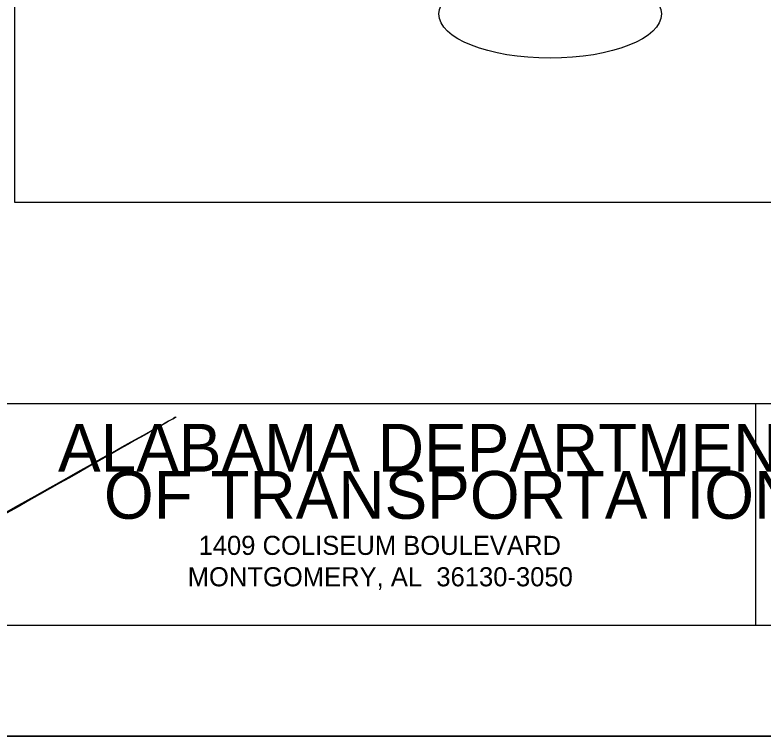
# Model space of a CAD drawing. Extents: x 0 to 34, y 0 to 22.
# Drawn here: x 2.282 to 5.657, y 0 to 3.255 of the extents above; entities that cross this region are included whole.
import ezdxf

# ---------------------------------------------------------------- set-up
doc = ezdxf.new("R2010")
doc.units = 0
for name, color, linetype in [('Level 1', 7, 'Continuous'), ('PlotBorder', 7, 'Continuous'), ('SHT-BNDRY', 7, 'Continuous'), ('SHT-FENCE', 7, 'Continuous'), ('Title_Box', 7, 'Continuous')]:
    doc.layers.add(name, color=color, linetype=linetype)

msp = doc.modelspace()

# ---------------------------------------------------------------- linework, layer by layer
at = {"layer": 'Level 1'}
msp.add_lwpolyline([(2.2821760356903074, 8.015121019744873), (13.452693413352964, 8.015121019744873), (13.452693413352964, 2.408120407104492), (2.2821760356903074, 2.408120407104492)], close=True, dxfattribs=at)
msp.add_ellipse((4.696748441123962, 3.259168690490722), major_axis=(0.5021247926039535, 0), ratio=0.3971402189591423, dxfattribs=at)
at = {"layer": 'PlotBorder'}
msp.add_lwpolyline([(-1.9073486328124998e-10, 0), (33.99999999980926, 0), (33.99999999980926, 21.999999999999996), (-1.9073486328124998e-10, 21.999999999999996)], close=True, dxfattribs=at)
at = {"layer": 'SHT-BNDRY'}
msp.add_line((5.624669275856018, 0.49999999999999994), (5.624669275856018, 1.5010001220703124), dxfattribs=at)
msp.add_lwpolyline([(1.249999999809265, 0.49999999999999994), (33.49999999980926, 0.49999999999999994), (33.49999999980926, 21.499999999999996), (1.249999999809265, 21.499999999999996)], close=True, dxfattribs=at)
msp.add_lwpolyline([(1.249999999809265, 1.5010001220703124), (33.49999999980926, 1.5010001220703124)], dxfattribs=at)
at = {"layer": 'SHT-FENCE'}
msp.add_lwpolyline([(0, 21.999999999618527), (34, 21.999999999618527), (34, 1.9073486328124998e-10), (0, 1.9073486328124998e-10)], close=True, dxfattribs=at)
at = {"layer": 'Title_Box'}
msp.add_spline([(1.6249618333816527, 0.6758025970458984), (1.639766203689575, 0.6758025970458984), (1.6471683889389037, 0.6758025970458984), (1.6471683889389037, 0.6758025970458984), (1.661972759246826, 0.6758025970458984)], degree=3, dxfattribs=at)

# ---------------------------------------------------------------- texts
for s, height, p in [('ALABAMA DEPARTMENT', 0.21572599374714954, (2.4762131307601924, 1.193386161994934)), ('OF TRANSPORTATION', 0.21572599374714954, (2.6834743164062496, 0.9806805873870849)), ('1409 COLISEUM BOULEVARD', 0.08627338105289277, (3.1104040172576903, 0.8176063135147094)), ('MONTGOMERY, AL  36130-3050', 0.08627338105289277, (3.0614118196487423, 0.6758025970458984))]:
    msp.add_text(s, height=height, dxfattribs=at).set_placement(p)

doc.saveas('drawing.dxf')
